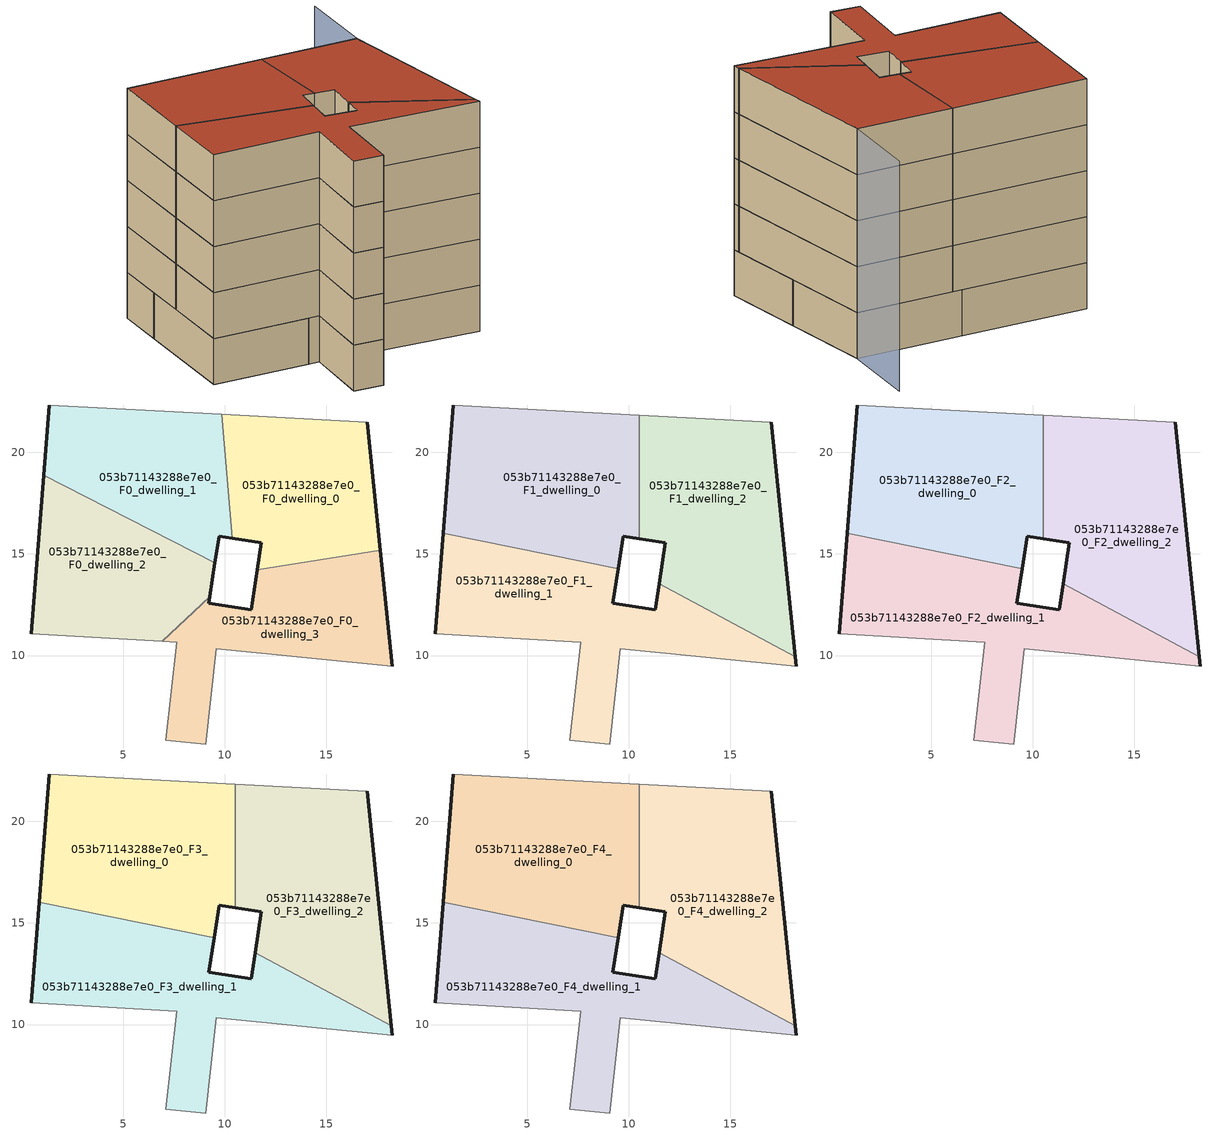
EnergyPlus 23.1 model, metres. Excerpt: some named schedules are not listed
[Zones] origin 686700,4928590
053b71143288e7e0_F0_dwelling_0
 floor ground (EU_floor_Construction): 17.66,15.19 17.02,21.47 9.85,21.87 10.37,15.77 11.8,15.57 11.6,14.23 z0
 wall outside (EU_wall_Construction): 11.6,14.23 11.8,15.57 10.37,15.77 / 17.02,21.47 17.66,15.19 z0:3
 wall to 053b71143288e7e0_F0_dwelling_3 (EU_wall_Construction): 17.66,15.19 11.6,14.23 z0:3
 wall to 053b71143288e7e0_F0_dwelling_1 (EU_wall_Construction): 10.37,15.77 9.85,21.87 z0:3
 wall adiabatic (EU_wall_Construction): 9.85,21.87 17.02,21.47 z0:3
053b71143288e7e0_F0_dwelling_1
 floor ground (EU_floor_Construction): 9.52,14.56 9.73,15.87 10.37,15.77 9.85,21.87 1.36,22.33 1.09,18.87 z0
 wall outside (EU_wall_Construction): 10.37,15.77 9.73,15.87 9.52,14.56 / 1.09,18.87 1.36,22.33 z0:3
 wall to 053b71143288e7e0_F0_dwelling_2 (EU_wall_Construction): 9.52,14.56 1.09,18.87 z0:3
 wall adiabatic (EU_wall_Construction): 1.36,22.33 9.85,21.87 z0:3
053b71143288e7e0_F0_dwelling_2
 floor ground (EU_floor_Construction): 9.26,12.89 9.52,14.56 1.09,18.87 0.48,11.08 6.92,10.7 z0
 wall outside (EU_wall_Construction): 9.52,14.56 9.26,12.89 / 0.48,11.08 1.09,18.87 z0:3
 wall to 053b71143288e7e0_F0_dwelling_3 (EU_wall_Construction): 9.26,12.89 6.92,10.7 z0:3
 wall adiabatic (EU_wall_Construction): 6.92,10.7 0.48,11.08 z0:3
053b71143288e7e0_F0_dwelling_3
 floor ground (EU_floor_Construction): 18.25,9.49 17.66,15.19 11.6,14.23 11.31,12.26 9.21,12.57 9.26,12.89 6.92,10.7 7.64,10.66 7.09,5.83 9.08,5.65 9.58,10.35 z0
 wall outside (EU_wall_Construction): 9.26,12.89 9.21,12.57 11.31,12.26 11.6,14.23 / 17.66,15.19 18.25,9.49 z0:3
 wall adiabatic (EU_wall_Construction): 18.25,9.49 9.58,10.35 9.08,5.65 7.09,5.83 7.64,10.66 6.92,10.7 z0:3
053b71143288e7e0_F1_dwelling_0
 floor to 053b71143288e7e0_F0_dwelling_1 (EU_floor_Construction): 9.52,14.56 9.73,15.87 10.37,15.77 9.85,21.87 1.36,22.33 1.09,18.87 z3
 floor to 053b71143288e7e0_F0_dwelling_0 (EU_floor_Construction): 10.51,15.75 10.51,21.83 9.85,21.87 10.37,15.77 z3
 floor to 053b71143288e7e0_F0_dwelling_2 (EU_floor_Construction): 9.48,14.27 9.52,14.56 1.09,18.87 0.87,16.01 z3
 wall outside (EU_wall_Construction): 10.51,15.75 9.73,15.87 9.48,14.27 / 0.87,16.01 1.36,22.33 z3:6
 wall to 053b71143288e7e0_F1_dwelling_2 (EU_wall_Construction): 10.51,21.83 10.51,15.75 z3:6
 wall to 053b71143288e7e0_F1_dwelling_1 (EU_wall_Construction): 9.48,14.27 0.87,16.01 z3:6
 wall adiabatic (EU_wall_Construction): 1.36,22.33 10.51,21.83 z3:6
053b71143288e7e0_F1_dwelling_1
 floor to 053b71143288e7e0_F0_dwelling_2 (EU_floor_Construction): 9.26,12.89 9.48,14.27 0.87,16.01 0.48,11.08 6.92,10.7 z3
 floor to 053b71143288e7e0_F0_dwelling_3 (EU_floor_Construction): 18.25,9.49 18.2,9.95 11.5,13.53 11.31,12.26 9.21,12.57 9.26,12.89 6.92,10.7 7.64,10.66 7.09,5.83 9.08,5.65 9.58,10.35 z3
 wall outside (EU_wall_Construction): 0.48,11.08 0.87,16.01 / 9.48,14.27 9.21,12.57 11.31,12.26 11.5,13.53 / 18.2,9.95 18.25,9.49 z3:6
 wall adiabatic (EU_wall_Construction): 18.25,9.49 9.58,10.35 9.08,5.65 7.09,5.83 7.64,10.66 0.48,11.08 z3:6
 wall to 053b71143288e7e0_F1_dwelling_2 (EU_wall_Construction): 11.5,13.53 18.2,9.95 z3:6
053b71143288e7e0_F1_dwelling_2
 floor to 053b71143288e7e0_F0_dwelling_0 (EU_floor_Construction): 17.66,15.19 17.02,21.47 10.51,21.83 10.51,15.75 11.8,15.57 11.6,14.23 z3
 floor to 053b71143288e7e0_F0_dwelling_3 (EU_floor_Construction): 18.2,9.95 17.66,15.19 11.6,14.23 11.5,13.53 z3
 wall outside (EU_wall_Construction): 11.5,13.53 11.8,15.57 10.51,15.75 / 17.02,21.47 18.2,9.95 z3:6
 wall adiabatic (EU_wall_Construction): 10.51,21.83 17.02,21.47 z3:6
053b71143288e7e0_F2_dwelling_0
 floor to 053b71143288e7e0_F1_dwelling_0 (EU_floor_Construction): 9.48,14.27 9.73,15.87 10.51,15.75 10.51,21.83 1.36,22.33 0.87,16.01 z6
 wall outside (EU_wall_Construction): 10.51,15.75 9.73,15.87 9.48,14.27 / 0.87,16.01 1.36,22.33 z6:9
 wall to 053b71143288e7e0_F2_dwelling_2 (EU_wall_Construction): 10.51,21.83 10.51,15.75 z6:9
 wall to 053b71143288e7e0_F2_dwelling_1 (EU_wall_Construction): 9.48,14.27 0.87,16.01 z6:9
 wall adiabatic (EU_wall_Construction): 1.36,22.33 10.51,21.83 z6:9
053b71143288e7e0_F2_dwelling_1
 floor to 053b71143288e7e0_F1_dwelling_1 (EU_floor_Construction): 18.25,9.49 18.2,9.95 11.5,13.53 11.31,12.26 9.21,12.57 9.48,14.27 0.87,16.01 0.48,11.08 7.64,10.66 7.09,5.83 9.08,5.65 9.58,10.35 z6
 wall outside (EU_wall_Construction): 0.48,11.08 0.87,16.01 / 9.48,14.27 9.21,12.57 11.31,12.26 11.5,13.53 / 18.2,9.95 18.25,9.49 z6:9
 wall adiabatic (EU_wall_Construction): 18.25,9.49 9.58,10.35 9.08,5.65 7.09,5.83 7.64,10.66 0.48,11.08 z6:9
 wall to 053b71143288e7e0_F2_dwelling_2 (EU_wall_Construction): 11.5,13.53 18.2,9.95 z6:9
053b71143288e7e0_F2_dwelling_2
 floor to 053b71143288e7e0_F1_dwelling_2 (EU_floor_Construction): 18.2,9.95 17.02,21.47 10.51,21.83 10.51,15.75 11.8,15.57 11.5,13.53 z6
 wall outside (EU_wall_Construction): 11.5,13.53 11.8,15.57 10.51,15.75 / 17.02,21.47 18.2,9.95 z6:9
 wall adiabatic (EU_wall_Construction): 10.51,21.83 17.02,21.47 z6:9
053b71143288e7e0_F3_dwelling_0
 floor to 053b71143288e7e0_F2_dwelling_0 (EU_floor_Construction): 9.48,14.27 9.73,15.87 10.51,15.75 10.51,21.83 1.36,22.33 0.87,16.01 z9
 wall outside (EU_wall_Construction): 10.51,15.75 9.73,15.87 9.48,14.27 / 0.87,16.01 1.36,22.33 z9:12
 wall to 053b71143288e7e0_F3_dwelling_2 (EU_wall_Construction): 10.51,21.83 10.51,15.75 z9:12
 wall to 053b71143288e7e0_F3_dwelling_1 (EU_wall_Construction): 9.48,14.27 0.87,16.01 z9:12
 wall adiabatic (EU_wall_Construction): 1.36,22.33 10.51,21.83 z9:12
053b71143288e7e0_F3_dwelling_1
 floor to 053b71143288e7e0_F2_dwelling_1 (EU_floor_Construction): 18.25,9.49 18.2,9.95 11.5,13.53 11.31,12.26 9.21,12.57 9.48,14.27 0.87,16.01 0.48,11.08 7.64,10.66 7.09,5.83 9.08,5.65 9.58,10.35 z9
 wall outside (EU_wall_Construction): 0.48,11.08 0.87,16.01 / 9.48,14.27 9.21,12.57 11.31,12.26 11.5,13.53 / 18.2,9.95 18.25,9.49 z9:12
 wall adiabatic (EU_wall_Construction): 18.25,9.49 9.58,10.35 9.08,5.65 7.09,5.83 7.64,10.66 0.48,11.08 z9:12
 wall to 053b71143288e7e0_F3_dwelling_2 (EU_wall_Construction): 11.5,13.53 18.2,9.95 z9:12
053b71143288e7e0_F3_dwelling_2
 floor to 053b71143288e7e0_F2_dwelling_2 (EU_floor_Construction): 18.2,9.95 17.02,21.47 10.51,21.83 10.51,15.75 11.8,15.57 11.5,13.53 z9
 wall outside (EU_wall_Construction): 11.5,13.53 11.8,15.57 10.51,15.75 / 17.02,21.47 18.2,9.95 z9:12
 wall adiabatic (EU_wall_Construction): 10.51,21.83 17.02,21.47 z9:12
053b71143288e7e0_F4_dwelling_0
 floor to 053b71143288e7e0_F3_dwelling_0 (EU_floor_Construction): 9.48,14.27 9.73,15.87 10.51,15.75 10.51,21.83 1.36,22.33 0.87,16.01 z12
 wall outside (EU_wall_Construction): 10.51,15.75 9.73,15.87 9.48,14.27 / 0.87,16.01 1.36,22.33 z12:15
 wall to 053b71143288e7e0_F4_dwelling_2 (EU_wall_Construction): 10.51,21.83 10.51,15.75 z12:15
 wall to 053b71143288e7e0_F4_dwelling_1 (EU_wall_Construction): 9.48,14.27 0.87,16.01 z12:15
 wall adiabatic (EU_wall_Construction): 1.36,22.33 10.51,21.83 z12:15
 roof outside (EU_roof_Construction): 10.51,21.83 10.51,15.75 9.73,15.87 9.48,14.27 0.87,16.01 1.36,22.33 z15
053b71143288e7e0_F4_dwelling_1
 floor to 053b71143288e7e0_F3_dwelling_1 (EU_floor_Construction): 18.25,9.49 18.2,9.95 11.5,13.53 11.31,12.26 9.21,12.57 9.48,14.27 0.87,16.01 0.48,11.08 7.64,10.66 7.09,5.83 9.08,5.65 9.58,10.35 z12
 wall outside (EU_wall_Construction): 0.48,11.08 0.87,16.01 / 9.48,14.27 9.21,12.57 11.31,12.26 11.5,13.53 / 18.2,9.95 18.25,9.49 z12:15
 wall adiabatic (EU_wall_Construction): 18.25,9.49 9.58,10.35 9.08,5.65 7.09,5.83 7.64,10.66 0.48,11.08 z12:15
 wall to 053b71143288e7e0_F4_dwelling_2 (EU_wall_Construction): 11.5,13.53 18.2,9.95 z12:15
 roof outside (EU_roof_Construction): 18.2,9.95 18.25,9.49 9.58,10.35 9.08,5.65 7.09,5.83 7.64,10.66 0.48,11.08 0.87,16.01 9.48,14.27 9.21,12.57 11.31,12.26 11.5,13.53 z15
053b71143288e7e0_F4_dwelling_2
 floor to 053b71143288e7e0_F3_dwelling_2 (EU_floor_Construction): 18.2,9.95 17.02,21.47 10.51,21.83 10.51,15.75 11.8,15.57 11.5,13.53 z12
 wall outside (EU_wall_Construction): 11.5,13.53 11.8,15.57 10.51,15.75 / 17.02,21.47 18.2,9.95 z12:15
 wall adiabatic (EU_wall_Construction): 10.51,21.83 17.02,21.47 z12:15
 roof outside (EU_roof_Construction): 17.02,21.47 18.2,9.95 11.5,13.53 11.8,15.57 10.51,15.75 10.51,21.83 z15
shading: 17.47,26.94 16.98,20.94 z0:15
[Building]
EU S2 Campaign: North Axis=0; Terrain=City; Solar Distribution=FullExterior
[Site:Location]
Bologna: Latitude=44.5; Longitude=11.25; Time Zone=1; Elevation=37
[SizingPeriod:WeatherFileDays]
AnnualSizingPeriod: Begin Month=1; Begin Day of Month=1; End Month=12; End Day of Month=31; Day of Week for Start Day=Monday; Use Weather File Daylight Saving Period=No; Use Weather File Rain and Snow Indicators=No
[MATERIAL]
EU_InternalMass_Material: Roughness=MediumRough; Thickness=0.1; Conductivity=1; Density=1800; Specific Heat=900; Thermal Absorptance=0.9; Solar Absorptance=0.7; Visible Absorptance=0.7
[MATERIAL:NOMASS] Roughness=MediumRough; Thermal Absorptance=0.9; Solar Absorptance=0.7; Visible Absorptance=0.7
Name | Thermal Resistance
EU_wall_NoMass | 0.905828
EU_roof_NoMass | 0.37593
EU_floor_NoMass | 0.67114
[CONSTRUCTION]
EU_wall_Construction: EU_wall_NoMass
EU_roof_Construction: EU_roof_NoMass
EU_floor_Construction: EU_floor_NoMass
EU_InternalMass_Construction: EU_InternalMass_Material
[ZONE] Type=1; Multiplier=1; Ceiling Height=autocalculate; Floor Area=autocalculate; Part of Total Floor Area=Yes
Name | Volume
053b71143288e7e0_F0_dwelling_0 | 146.297
053b71143288e7e0_F1_dwelling_0; 053b71143288e7e0_F2_dwelling_0; 053b71143288e7e0_F3_dwelling_0; 053b71143288e7e0_F4_dwelling_0 | 195.07
053b71143288e7e0_F0_dwelling_1; 053b71143288e7e0_F0_dwelling_2 | 146.312
053b71143288e7e0_F1_dwelling_1; 053b71143288e7e0_F2_dwelling_1; 053b71143288e7e0_F3_dwelling_1; 053b71143288e7e0_F4_dwelling_1 | 195.064
053b71143288e7e0_F1_dwelling_2; 053b71143288e7e0_F2_dwelling_2; 053b71143288e7e0_F3_dwelling_2; 053b71143288e7e0_F4_dwelling_2 | 195.067
053b71143288e7e0_F0_dwelling_3 | 146.309
[INTERNALMASS] Construction=EU_InternalMass_Construction
Name | Zone or ZoneList | Surface Area
053b71143288e7e0_F0_dwelling_0_EU_InternalMass | 053b71143288e7e0_F0_dwelling_0 | 48.7655
053b71143288e7e0_F0_dwelling_1_EU_InternalMass | 053b71143288e7e0_F0_dwelling_1 | 48.7704
053b71143288e7e0_F0_dwelling_2_EU_InternalMass | 053b71143288e7e0_F0_dwelling_2 | 48.7705
053b71143288e7e0_F0_dwelling_3_EU_InternalMass | 053b71143288e7e0_F0_dwelling_3 | 48.7703
053b71143288e7e0_F1_dwelling_0_EU_InternalMass | 053b71143288e7e0_F1_dwelling_0 | 65.0233
053b71143288e7e0_F1_dwelling_1_EU_InternalMass | 053b71143288e7e0_F1_dwelling_1 | 65.0213
053b71143288e7e0_F1_dwelling_2_EU_InternalMass | 053b71143288e7e0_F1_dwelling_2 | 65.0224
053b71143288e7e0_F2_dwelling_0_EU_InternalMass | 053b71143288e7e0_F2_dwelling_0 | 65.0233
053b71143288e7e0_F2_dwelling_1_EU_InternalMass | 053b71143288e7e0_F2_dwelling_1 | 65.0213
053b71143288e7e0_F2_dwelling_2_EU_InternalMass | 053b71143288e7e0_F2_dwelling_2 | 65.0224
053b71143288e7e0_F3_dwelling_0_EU_InternalMass | 053b71143288e7e0_F3_dwelling_0 | 65.0233
053b71143288e7e0_F3_dwelling_1_EU_InternalMass | 053b71143288e7e0_F3_dwelling_1 | 65.0213
053b71143288e7e0_F3_dwelling_2_EU_InternalMass | 053b71143288e7e0_F3_dwelling_2 | 65.0224
053b71143288e7e0_F4_dwelling_0_EU_InternalMass | 053b71143288e7e0_F4_dwelling_0 | 65.0233
053b71143288e7e0_F4_dwelling_1_EU_InternalMass | 053b71143288e7e0_F4_dwelling_1 | 65.0213
053b71143288e7e0_F4_dwelling_2_EU_InternalMass | 053b71143288e7e0_F4_dwelling_2 | 65.0224
[OTHEREQUIPMENT] Fuel Type=Electricity; Design Level Calculation Method=Watts/Area; Power per Zone Floor Area=1; Fraction Latent=0; Fraction Radiant=0; Fraction Lost=0; Carbon Dioxide Generation Rate=0; EndUse Subcategory=EU_Step8_InternalGains
Name | Zone or ZoneList or Space or SpaceList | Schedule
EU_Step8_InternalGain_053b71143288e7e0_F0_dwelling_0_f000 | 053b71143288e7e0_F0_dwelling_0 | EU_Step8_GainSchedule_053b71143288e7e0_F0_dwelling_0_f000
EU_Step8_InternalGain_053b71143288e7e0_F0_dwelling_1_f000 | 053b71143288e7e0_F0_dwelling_1 | EU_Step8_GainSchedule_053b71143288e7e0_F0_dwelling_1_f000
EU_Step8_InternalGain_053b71143288e7e0_F0_dwelling_2_f000 | 053b71143288e7e0_F0_dwelling_2 | EU_Step8_GainSchedule_053b71143288e7e0_F0_dwelling_2_f000
EU_Step8_InternalGain_053b71143288e7e0_F0_dwelling_3_f000 | 053b71143288e7e0_F0_dwelling_3 | EU_Step8_GainSchedule_053b71143288e7e0_F0_dwelling_3_f000
EU_Step8_InternalGain_053b71143288e7e0_F1_dwelling_0_f000 | 053b71143288e7e0_F1_dwelling_0 | EU_Step8_GainSchedule_053b71143288e7e0_F1_dwelling_0_f000
EU_Step8_InternalGain_053b71143288e7e0_F1_dwelling_1_f000 | 053b71143288e7e0_F1_dwelling_1 | EU_Step8_GainSchedule_053b71143288e7e0_F1_dwelling_1_f000
EU_Step8_InternalGain_053b71143288e7e0_F1_dwelling_2_f000 | 053b71143288e7e0_F1_dwelling_2 | EU_Step8_GainSchedule_053b71143288e7e0_F1_dwelling_2_f000
EU_Step8_InternalGain_053b71143288e7e0_F2_dwelling_0_f000 | 053b71143288e7e0_F2_dwelling_0 | EU_Step8_GainSchedule_053b71143288e7e0_F2_dwelling_0_f000
EU_Step8_InternalGain_053b71143288e7e0_F2_dwelling_1_f000 | 053b71143288e7e0_F2_dwelling_1 | EU_Step8_GainSchedule_053b71143288e7e0_F2_dwelling_1_f000
EU_Step8_InternalGain_053b71143288e7e0_F2_dwelling_2_f000 | 053b71143288e7e0_F2_dwelling_2 | EU_Step8_GainSchedule_053b71143288e7e0_F2_dwelling_2_f000
EU_Step8_InternalGain_053b71143288e7e0_F3_dwelling_0_f000 | 053b71143288e7e0_F3_dwelling_0 | EU_Step8_GainSchedule_053b71143288e7e0_F3_dwelling_0_f000
EU_Step8_InternalGain_053b71143288e7e0_F3_dwelling_1_f000 | 053b71143288e7e0_F3_dwelling_1 | EU_Step8_GainSchedule_053b71143288e7e0_F3_dwelling_1_f000
EU_Step8_InternalGain_053b71143288e7e0_F3_dwelling_2_f000 | 053b71143288e7e0_F3_dwelling_2 | EU_Step8_GainSchedule_053b71143288e7e0_F3_dwelling_2_f000
EU_Step8_InternalGain_053b71143288e7e0_F4_dwelling_0_f000 | 053b71143288e7e0_F4_dwelling_0 | EU_Step8_GainSchedule_053b71143288e7e0_F4_dwelling_0_f000
EU_Step8_InternalGain_053b71143288e7e0_F4_dwelling_1_f000 | 053b71143288e7e0_F4_dwelling_1 | EU_Step8_GainSchedule_053b71143288e7e0_F4_dwelling_1_f000
EU_Step8_InternalGain_053b71143288e7e0_F4_dwelling_2_f000 | 053b71143288e7e0_F4_dwelling_2 | EU_Step8_GainSchedule_053b71143288e7e0_F4_dwelling_2_f000
[ZONEVENTILATION:DESIGNFLOWRATE] Schedule=EU_AlwaysOn; Design Flow Rate Calculation Method=AirChanges/Hour; Air Changes per Hour=0.73129; Ventilation Type=Natural; Fan Pressure Rise=0; Fan Total Efficiency=1; Constant Term Coefficient=1; Temperature Term Coefficient=0; Velocity Term Coefficient=0; Velocity Squared Term Coefficient=0; Minimum Indoor Temperature=-100; Maximum Indoor Temperature=100; Delta Temperature=-100; Minimum Outdoor Temperature=-100; Maximum Outdoor Temperature=100; Maximum Wind Speed=40
Name | Zone or ZoneList or Space or SpaceList
EU_ConstantAir_053b71143288e7e0_F0_dwelling_0 | 053b71143288e7e0_F0_dwelling_0
EU_ConstantAir_053b71143288e7e0_F0_dwelling_1 | 053b71143288e7e0_F0_dwelling_1
EU_ConstantAir_053b71143288e7e0_F0_dwelling_2 | 053b71143288e7e0_F0_dwelling_2
EU_ConstantAir_053b71143288e7e0_F0_dwelling_3 | 053b71143288e7e0_F0_dwelling_3
EU_ConstantAir_053b71143288e7e0_F1_dwelling_0 | 053b71143288e7e0_F1_dwelling_0
EU_ConstantAir_053b71143288e7e0_F1_dwelling_1 | 053b71143288e7e0_F1_dwelling_1
EU_ConstantAir_053b71143288e7e0_F1_dwelling_2 | 053b71143288e7e0_F1_dwelling_2
EU_ConstantAir_053b71143288e7e0_F2_dwelling_0 | 053b71143288e7e0_F2_dwelling_0
EU_ConstantAir_053b71143288e7e0_F2_dwelling_1 | 053b71143288e7e0_F2_dwelling_1
EU_ConstantAir_053b71143288e7e0_F2_dwelling_2 | 053b71143288e7e0_F2_dwelling_2
EU_ConstantAir_053b71143288e7e0_F3_dwelling_0 | 053b71143288e7e0_F3_dwelling_0
EU_ConstantAir_053b71143288e7e0_F3_dwelling_1 | 053b71143288e7e0_F3_dwelling_1
EU_ConstantAir_053b71143288e7e0_F3_dwelling_2 | 053b71143288e7e0_F3_dwelling_2
EU_ConstantAir_053b71143288e7e0_F4_dwelling_0 | 053b71143288e7e0_F4_dwelling_0
EU_ConstantAir_053b71143288e7e0_F4_dwelling_1 | 053b71143288e7e0_F4_dwelling_1
EU_ConstantAir_053b71143288e7e0_F4_dwelling_2 | 053b71143288e7e0_F4_dwelling_2
[HVACTEMPLATE:THERMOSTAT] Constant Heating Setpoint=20; Constant Cooling Setpoint=50
EU_HeatOnly_053b71143288e7e0_F0_dwelling_0; EU_HeatOnly_053b71143288e7e0_F0_dwelling_1; EU_HeatOnly_053b71143288e7e0_F0_dwelling_2; EU_HeatOnly_053b71143288e7e0_F0_dwelling_3; EU_HeatOnly_053b71143288e7e0_F1_dwelling_0; EU_HeatOnly_053b71143288e7e0_F1_dwelling_1; EU_HeatOnly_053b71143288e7e0_F1_dwelling_2; EU_HeatOnly_053b71143288e7e0_F2_dwelling_0; EU_HeatOnly_053b71143288e7e0_F2_dwelling_1; EU_HeatOnly_053b71143288e7e0_F2_dwelling_2; EU_HeatOnly_053b71143288e7e0_F3_dwelling_0; EU_HeatOnly_053b71143288e7e0_F3_dwelling_1; EU_HeatOnly_053b71143288e7e0_F3_dwelling_2; EU_HeatOnly_053b71143288e7e0_F4_dwelling_0; EU_HeatOnly_053b71143288e7e0_F4_dwelling_1; EU_HeatOnly_053b71143288e7e0_F4_dwelling_2
[HVACTEMPLATE:ZONE:IDEALLOADSAIRSYSTEM] System Availability Schedule=EU_AlwaysOn; Maximum Heating Supply Air Temperature=50; Minimum Cooling Supply Air Temperature=13; Maximum Heating Supply Air Humidity Ratio=0.0156; Minimum Cooling Supply Air Humidity Ratio=0.0077; Heating Limit=NoLimit; Cooling Limit=NoLimit; Heating Availability Schedule=EU_AlwaysOn; Cooling Availability Schedule=EU_CoolingOff; Dehumidification Control Type=ConstantSensibleHeatRatio; Cooling Sensible Heat Ratio=0.7; Dehumidification Setpoint=60; Humidification Control Type=None; Humidification Setpoint=30; Outdoor Air Method=None; Outdoor Air Flow Rate per Person=0.00944; Outdoor Air Flow Rate per Zone Floor Area=0; Outdoor Air Flow Rate per Zone=0; Demand Controlled Ventilation Type=None; Outdoor Air Economizer Type=NoEconomizer; Heat Recovery Type=None; Sensible Heat Recovery Effectiveness=0.7; Latent Heat Recovery Effectiveness=0.65
Name | Template Thermostat
053b71143288e7e0_F0_dwelling_0 | EU_HeatOnly_053b71143288e7e0_F0_dwelling_0
053b71143288e7e0_F0_dwelling_1 | EU_HeatOnly_053b71143288e7e0_F0_dwelling_1
